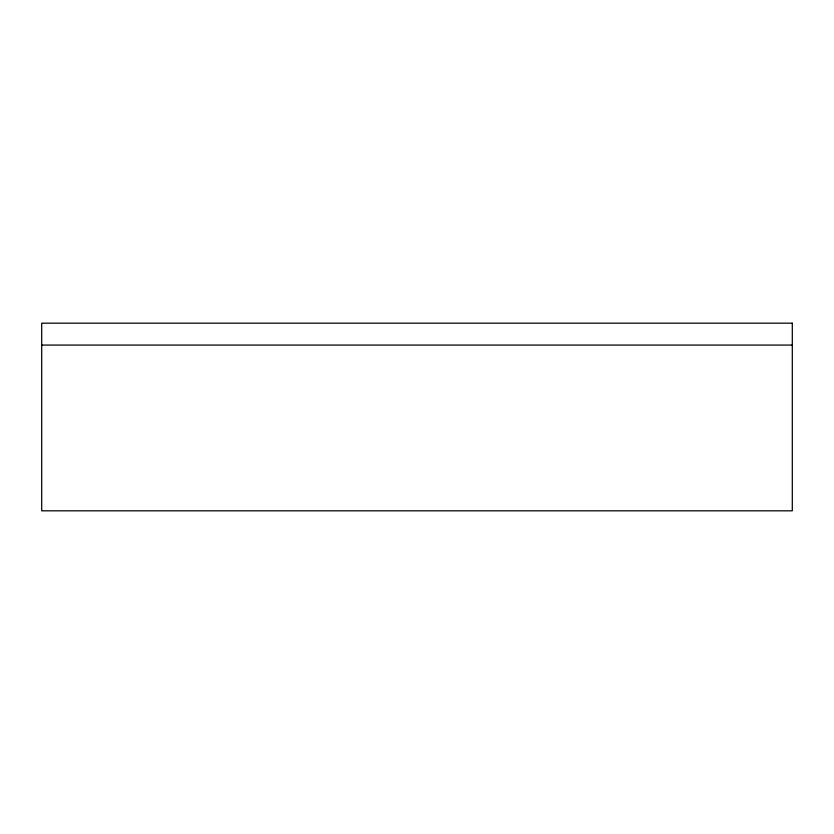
<?xml version="1.0" encoding="UTF-8"?>
<svg xmlns="http://www.w3.org/2000/svg" width="834" height="834" viewBox="0 0 834 834"><rect width="100%" height="100%" fill="white"/><g stroke="black" fill="none" stroke-linecap="round" stroke-linejoin="round"><path stroke-width="1.25" d="M41.7 345.067L792.3 345.067M792.3 323.175L41.7 323.175L41.7 510.825L792.3 510.825L792.3 323.175"/></g></svg>
